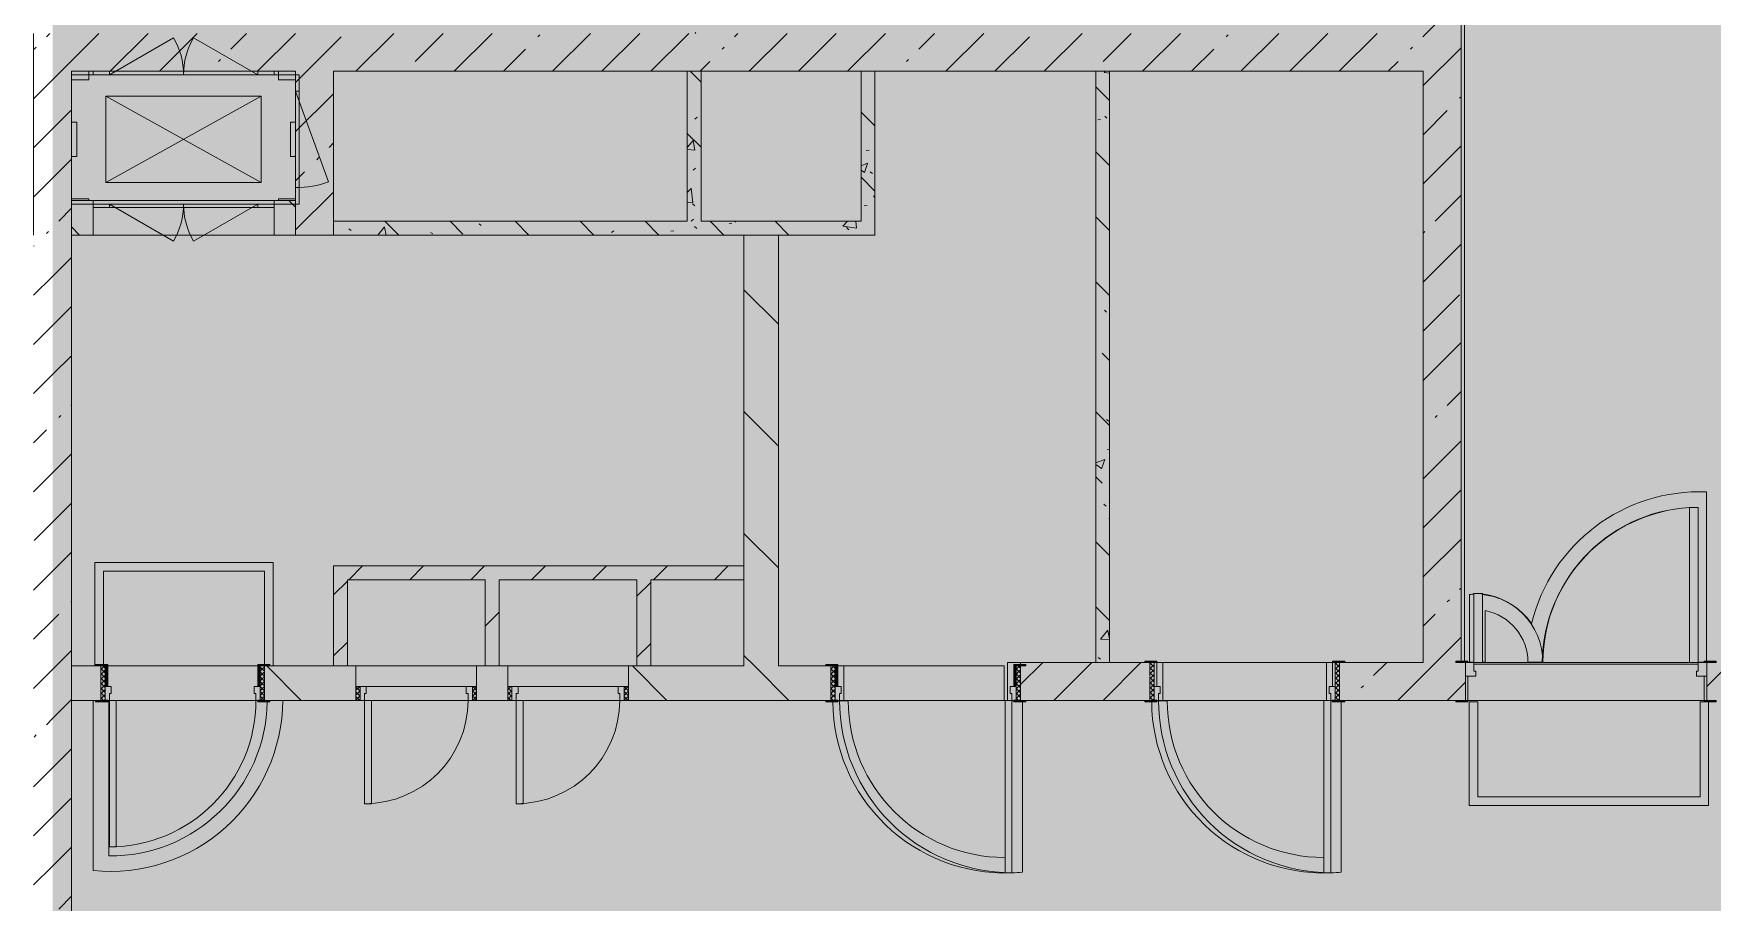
# Model space of a CAD drawing. Header units: millimetres. Extents: x 81548 to 272142, y -8553 to 29000.
# Drawn here: x 229882 to 239620, y 12227 to 17269 of the extents above; entities that cross this region are included whole.
import ezdxf

# ---------------------------------------------------------------- set-up
doc = ezdxf.new("R2010")
doc.units = ezdxf.units.MM
doc.layers.add('A-DETL-GENF-2', color=7, linetype='Continuous', lineweight=9, true_color=0xc0c0c0, transparency=0.4)
for name, color, linetype, lineweight, true_color in [('A-DOOR-1', 7, 'Continuous', 5, 0xb7b7b7), ('A-DOOR-2', 7, 'Continuous', 5, 0xe2e2e2), ('A-DOOR-3', 7, 'Continuous', 5, 0xaaaaaa), ('A-DOOR-FRAM-1', 7, 'Continuous', 5, 0xe2e2e2), ('A-DOOR-FRAM-2', 7, 'Continuous', 5, 0xb7b7b7), ('A-DOOR-FRAM-3', 7, 'Continuous', 5, 0xaaaaaa), ('A-FLOR-2', 7, 'Continuous', 5, 0xb7b7b7), ('A-GENM-2', 7, 'Continuous', 5, 0x737373), ('A-WALL-5', 7, 'Continuous', 9, 0x737373), ('I-WALL-5', 7, 'Continuous', 5, 0x737373), ('I-WALL-6', 7, 'Continuous', 5, 0x787878), ('M-EQPM-3', 7, 'Continuous', 5, 0x737373)]:
    doc.layers.add(name, color=color, linetype=linetype, lineweight=lineweight, true_color=true_color)
doc.layers.add('I-WALL-4', color=7, linetype='Continuous', lineweight=5)
pattern_1 = [(45, (145131.5, 0), (-285.1231, 285.1231), []), (45, (145416.64, 0), (-285.1231, 285.1231), [504.031, -100.806, 16.764, -84.042])]
pattern_2 = [(135, (145131.5, 0), (-353.5534, -353.5534), [])]
pattern_3 = [(135, (145131.5, 0), (-377.1708, -377.1708), [533.4, -88.9, 17.78, -88.9]), (135, (145131.5, 376.94), (-377.1708, -377.1708), []), (50, (145131.5, 0), (637.6445, -55.7866), [66.675, -733.425]), (355, (145131.5, 0), (-123.3494, 668.699), [53.34, -586.74]), (100.451, (145184.65, -4.65), (514.299, 612.908), [56.665, -623.315]), (46.184, (145131.5, 177.8), (948.7764, -147.15), [100.012, -1100.137]), (96.636, (145210.6, 165.5), (830.909, 865.997), [84.998, -934.973]), (351.184, (145131.5, 177.8), (830.918, 865.988), [80.01, -880.11]), (21, (145220.4, 133.35), (530.6506, -357.9283), [66.675, -733.425]), (326, (145220.4, 133.35), (216.308, 644.6585), [53.34, -586.74]), (71.451, (145264.64, 103.5), (746.9596, 286.7243), [56.665, -623.315]), (37.5, (145131.52, 0), (10.81053, 295.9426), [16.764, -562.864, 16.764, -578.866, -588.962]), (37.5, (145131.52, 0), (10.81053, 295.9426), [-1175.258, 16.764, -572.198]), (7.5, (145131.52, 0), (233.8692, 350.6318), [16.764, -322.834, 16.764, -549.529, -224.472]), (7.5, (145131.52, 0), (233.8692, 350.6318), [-905.891, 16.764, -207.708]), (327.5, (144933.27, 0), (474.5678, -20.0513), [16.764, -205.486, 16.764, -676.656, -920.115]), (327.5, (144933.27, 0), (474.5678, -20.0513), [-915.67, 16.764, -903.351]), (317.5, (144844.37, 0), (518.4522, 88.9934), [16.764, -272.161, 16.764, -443.738, -653.415]), (317.5, (144844.37, 0), (518.4522, 88.9934), [-749.427, 16.764, -636.651])]
pattern_4 = [(45, (145131.52, 0), (-176.7767, 176.7767), [])]

# ---------------------------------------------------------------- blocks, each defined once
blk = doc.blocks.new('110_Дверь_СКБ_1Ст_Внутренняя1 - Д-8 950x2100h_охрана-V42-2_10_3_птичка')
at = {"layer": 'A-DOOR-2'}
h = blk.add_hatch(color=256, dxfattribs=at)
h.paths.add_polyline_path([(437.5, 100), (437.5, 60), (427.5, 60), (427.5, 20), (462.5, 20), (462.5, 100)])
h.paths.add_polyline_path([(-412.5, 100), (-437.5, 100), (-437.5, 20), (-402.5, 20), (-402.5, 60), (-412.5, 60)])
at = {"layer": 'A-DOOR-3'}
h = blk.add_hatch(dxfattribs=at)
h.set_pattern_fill('FP_68', color=256, style=0, pattern_type=2)
h.set_pattern_definition([(135, (1826.41, 164.685), (-14.14214, -14.14214), []), (225, (1826.41, 164.685), (14.14214, -14.14214), [])])
h.paths.add_polyline_path([(487.5, 100), (462.5, 100), (462.5, -100), (487.5, -100), (487.5, -34.8)])
at = {"layer": 'A-DOOR-FRAM-1'}
for points in [[(397.5, 950), (397.5, 100), (437.5, 100), (437.5, 950)], [(-492.5, 108), (-492.5, 100), (-422.5, 100), (-422.5, 108)], [(517.5, 108), (447.5, 108), (447.5, 100), (517.5, 100)], [(-422.5, 20), (-437.5, 20), (-437.5, -100), (-422.5, -100), (-422.5, -34.8)], [(462.5, 20), (447.5, 20), (447.5, -100), (462.5, -100), (462.5, -34.8)], [(-492.5, -100), (-492.5, -108), (-422.5, -108), (-422.5, -100)], [(447.5, -100), (447.5, -108), (517.5, -108), (517.5, -100)]]:
    blk.add_hatch(color=256, dxfattribs=at).paths.add_polyline_path(points)
at = {"layer": 'A-DOOR-FRAM-3'}
h = blk.add_hatch(dxfattribs=at)
h.set_pattern_fill('FP_69', color=256, style=0, pattern_type=2)
h.set_pattern_definition([(45, (-296.384, 164.685), (-14.1421, 14.1421), []), (135, (-296.384, 164.685), (-14.1421, -14.1421), [])])
h.paths.add_polyline_path([(-437.5, 100), (-462.5, 100), (-462.5, -100), (-437.5, -100), (-437.5, -34.8)])
at = {"layer": 'A-DOOR-1'}
for p, q in [((437.5, 950), (397.5, 950)), ((397.5, 950), (397.5, 100)), ((437.5, 100), (437.5, 950)), ((397.5, 100), (437.5, 100))]:
    blk.add_line(p, q, dxfattribs=at)
blk.add_arc((437.5, 100), 850, 90, 180, dxfattribs=at)
at = {"layer": 'A-DOOR-FRAM-2'}
for p, q in [((-422.5, 108), (-492.5, 108)), ((-492.5, 108), (-492.5, 100)), ((-492.5, 100), (-422.5, 100)), ((-437.5, 100), (-462.5, 100)), ((-462.5, 100), (-462.5, -100)), ((-412.5, 100), (-437.5, 100)), ((-437.5, 100), (-437.5, 20)), ((-437.5, -100), (-437.5, 100)), ((-422.5, 100), (-437.5, 100)), ((-437.5, 100), (-437.5, 99)), ((-437.5, 99), (-422.5, 99)), ((-422.5, 100), (-422.5, 108)), ((-422.5, 99), (-422.5, 100)), ((-412.5, 60), (-412.5, 100)), ((437.5, 100), (437.5, 60)), ((462.5, 100), (437.5, 100)), ((517.5, 108), (447.5, 108)), ((447.5, 108), (447.5, 100)), ((462.5, 100), (447.5, 100)), ((447.5, 100), (447.5, 99)), ((447.5, 100), (517.5, 100)), ((447.5, 99), (462.5, 99)), ((462.5, 20), (462.5, 100)), ((487.5, 100), (462.5, 100)), ((462.5, 100), (462.5, -100)), ((462.5, 99), (462.5, 100)), ((487.5, -100), (487.5, 100)), ((517.5, 100), (517.5, 108)), ((-437.5, 20), (-402.5, 20)), ((-422.5, 20), (-437.5, 20)), ((-437.5, 20), (-437.5, -100)), ((-422.5, -100), (-422.5, 20)), ((-402.5, 60), (-412.5, 60)), ((-402.5, 20), (-402.5, 60)), ((437.5, 60), (427.5, 60)), ((427.5, 60), (427.5, 20)), ((427.5, 20), (462.5, 20)), ((462.5, 20), (447.5, 20)), ((447.5, 20), (447.5, -100)), ((462.5, -100), (462.5, 20)), ((-422.5, -100), (-492.5, -100)), ((-492.5, -100), (-492.5, -108)), ((-492.5, -108), (-422.5, -108)), ((-462.5, -100), (-437.5, -100)), ((-437.5, -100), (-422.5, -100)), ((-422.5, -108), (-422.5, -100)), ((447.5, -100), (462.5, -100)), ((517.5, -100), (447.5, -100)), ((447.5, -100), (447.5, -108)), ((447.5, -108), (517.5, -108)), ((462.5, -100), (487.5, -100)), ((517.5, -108), (517.5, -100))]:
    blk.add_line(p, q, dxfattribs=at)
blk = doc.blocks.new('DOR_Проход в стене_Прямоугольный - 1050x1150 EI30-23344994-2_10_3_птичка')
at = {"layer": 'A-DOOR-1'}
for p, q in [((525, 100), (-525, 100)), ((525, -100), (-525, -100))]:
    blk.add_line(p, q, dxfattribs=at)
blk = doc.blocks.new('110_Дверь_СКБ_2Ст - Д-1_л_Лестничная клетка EIS60 2-32142534-2_10_3_птичка')
at = {"layer": 'A-DOOR-2'}
for points in [[(662.5, 110), (662.5, 1010), (612.5, 1010), (612.5, 110)], [(-587.5, 510), (-637.5, 510), (-637.5, 110), (-587.5, 110), (-587.5, 356.7)], [(712.5, 30), (697.5, 30), (697.5, -110), (712.5, -107.6)]]:
    blk.add_hatch(color=256, dxfattribs=at).paths.add_polyline_path(points)
h = blk.add_hatch(color=256, dxfattribs=at)
h.paths.add_polyline_path([(712.5, 110), (662.5, 110), (662.5, 60), (652.5, 60), (652.5, 30), (712.5, 30)])
h.paths.add_polyline_path([(-627.5, 30), (-627.5, 60), (-637.5, 60), (-637.5, 110), (-687.5, 110), (-687.5, 30)])
at = {"layer": 'A-DOOR-FRAM-1'}
for points in [[(-672.5, 110), (-672.5, 118), (-742.5, 118), (-742.5, 110)], [(767.5, 110), (767.5, 118), (697.5, 118), (697.5, 110)], [(-672.5, 30), (-687.5, 30), (-687.5, -110), (-672.5, -107.6)], [(-672.5, -110), (-742.5, -110), (-742.5, -118), (-672.5, -118)], [(767.5, -118), (767.5, -110), (697.5, -110), (697.5, -118)]]:
    blk.add_hatch(color=256, dxfattribs=at).paths.add_polyline_path(points)
at = {"layer": 'A-DOOR-1'}
for p, q in [((662.5, 1010), (612.5, 1010)), ((612.5, 1010), (612.5, 110)), ((662.5, 110), (662.5, 1010)), ((-637.5, 510), (-637.5, 110)), ((-587.5, 510), (-637.5, 510)), ((-587.5, 110), (-587.5, 510)), ((-637.5, 110), (-587.5, 110)), ((612.5, 110), (662.5, 110))]:
    blk.add_line(p, q, dxfattribs=at)
for centre, radius, start, end in [((662.5, 110), 900, 90, 180), ((-637.5, 110), 400, 360, 90)]:
    blk.add_arc(centre, radius, start, end, dxfattribs=at)
at = {"layer": 'A-DOOR-FRAM-2'}
for p, q in [((-672.5, 118), (-742.5, 118)), ((-742.5, 118), (-742.5, 110)), ((-742.5, 110), (-672.5, 110)), ((-637.5, 110), (-687.5, 110)), ((-687.5, 110), (-687.5, 30)), ((-672.5, 110), (-672.5, 118)), ((-637.5, 60), (-637.5, 110)), ((662.5, 110), (662.5, 60)), ((712.5, 110), (662.5, 110)), ((767.5, 118), (697.5, 118)), ((697.5, 118), (697.5, 110)), ((697.5, 110), (767.5, 110)), ((712.5, 30), (712.5, 110)), ((767.5, 110), (767.5, 118)), ((-687.5, 30), (-627.5, 30)), ((-672.5, 30), (-687.5, 30)), ((-687.5, 30), (-687.5, -110)), ((-672.5, -110), (-672.5, 30)), ((-627.5, 60), (-637.5, 60)), ((-627.5, 30), (-627.5, 60)), ((662.5, 60), (652.5, 60)), ((652.5, 60), (652.5, 30)), ((652.5, 30), (712.5, 30)), ((712.5, 30), (697.5, 30)), ((697.5, 30), (697.5, -110)), ((712.5, -110), (712.5, 30)), ((-672.5, -110), (-742.5, -110)), ((-742.5, -110), (-742.5, -118)), ((-742.5, -118), (-672.5, -118)), ((-687.5, -110), (-672.5, -110)), ((-672.5, -118), (-672.5, -110)), ((697.5, -110), (712.5, -110)), ((767.5, -110), (697.5, -110)), ((697.5, -110), (697.5, -118)), ((697.5, -118), (767.5, -118)), ((767.5, -118), (767.5, -110))]:
    blk.add_line(p, q, dxfattribs=at)
blk = doc.blocks.new('110_Дверь_СКБ_1Ст_Внутренняя1 - Д-3 _п_ 1100x2100h_много всего-32102842-2_10_3_птичка')
at = {"layer": 'A-DOOR-2'}
h = blk.add_hatch(color=256, dxfattribs=at)
h.paths.add_polyline_path([(512.5, 110), (512.5, 70), (502.5, 70), (502.5, 30), (537.5, 30), (537.5, 110)])
h.paths.add_polyline_path([(-487.5, 110), (-512.5, 110), (-512.5, 30), (-477.5, 30), (-477.5, 70), (-487.5, 70)])
at = {"layer": 'A-DOOR-3'}
h = blk.add_hatch(dxfattribs=at)
h.set_pattern_fill('FP_93', color=256, style=0, pattern_type=2)
h.set_pattern_definition([(135, (1751.41, 174.685), (-14.14214, -14.14214), []), (225, (1751.41, 174.685), (14.14214, -14.14214), [])])
h.paths.add_polyline_path([(537.5, 110), (541.3, -110), (562.5, -110), (562.5, 110)])
at = {"layer": 'A-DOOR-FRAM-1'}
for points in [[(-487.5, 1110), (-487.5, 110), (-447.5, 110), (-447.5, 1110)], [(-567.5, 118), (-567.5, 110), (-497.5, 110), (-497.5, 118)], [(592.5, 118), (522.5, 118), (522.5, 110), (592.5, 110)], [(-497.5, 30), (-512.5, 30), (-512.5, -110), (-497.5, -110), (-497.5, -24.8)], [(537.5, 30), (522.5, 30), (522.5, -110), (537.5, -110), (537.5, -24.8)], [(-567.5, -110), (-567.5, -118), (-497.5, -118), (-497.5, -110)], [(541.3, -110), (522.5, -110), (522.5, -118), (592.5, -118), (592.5, -110)]]:
    blk.add_hatch(color=256, dxfattribs=at).paths.add_polyline_path(points)
at = {"layer": 'A-DOOR-FRAM-3'}
h = blk.add_hatch(dxfattribs=at)
h.set_pattern_fill('FP_94', color=256, style=0, pattern_type=2)
h.set_pattern_definition([(45, (-371.384, 174.685), (-14.1421, 14.1421), []), (135, (-371.384, 174.685), (-14.1421, -14.1421), [])])
h.paths.add_polyline_path([(-512.5, 110), (-537.5, 110), (-537.5, -110), (-512.5, -110), (-512.5, -24.8)])
at = {"layer": 'A-DOOR-1'}
for p, q in [((-487.5, 1110), (-487.5, 110)), ((-447.5, 1110), (-487.5, 1110)), ((-447.5, 110), (-447.5, 1110)), ((-487.5, 110), (-447.5, 110))]:
    blk.add_line(p, q, dxfattribs=at)
blk.add_arc((-487.5, 110), 1000, 360, 90, dxfattribs=at)
at = {"layer": 'A-DOOR-FRAM-2'}
for p, q in [((-497.5, 118), (-567.5, 118)), ((-567.5, 118), (-567.5, 110)), ((-567.5, 110), (-497.5, 110)), ((-512.5, 110), (-537.5, 110)), ((-537.5, 110), (-537.5, -110)), ((-487.5, 110), (-512.5, 110)), ((-512.5, 110), (-512.5, 30)), ((-512.5, -110), (-512.5, 110)), ((-497.5, 110), (-512.5, 110)), ((-512.5, 110), (-512.5, 109)), ((-512.5, 109), (-497.5, 109)), ((-497.5, 110), (-497.5, 118)), ((-497.5, 109), (-497.5, 110)), ((-487.5, 70), (-487.5, 110)), ((512.5, 110), (512.5, 70)), ((537.5, 110), (512.5, 110)), ((592.5, 118), (522.5, 118)), ((522.5, 118), (522.5, 110)), ((537.5, 110), (522.5, 110)), ((522.5, 110), (522.5, 109)), ((522.5, 110), (592.5, 110)), ((522.5, 109), (537.5, 109)), ((537.5, 30), (537.5, 110)), ((562.5, 110), (537.5, 110)), ((537.5, 110), (537.5, -110)), ((537.5, 109), (537.5, 110)), ((562.5, -24.8), (562.5, 110)), ((592.5, 110), (592.5, 118)), ((-512.5, 30), (-477.5, 30)), ((-497.5, 30), (-512.5, 30)), ((-512.5, 30), (-512.5, -110)), ((-497.5, -110), (-497.5, 30)), ((-477.5, 70), (-487.5, 70)), ((-477.5, 30), (-477.5, 70)), ((512.5, 70), (502.5, 70)), ((502.5, 70), (502.5, 30)), ((502.5, 30), (537.5, 30)), ((537.5, 30), (522.5, 30)), ((522.5, 30), (522.5, -110)), ((537.5, -110), (537.5, 30)), ((562.5, -110), (562.5, -28.5)), ((-497.5, -110), (-567.5, -110)), ((-567.5, -110), (-567.5, -118)), ((-567.5, -118), (-497.5, -118)), ((-537.5, -110), (-512.5, -110)), ((-512.5, -110), (-497.5, -110)), ((-497.5, -118), (-497.5, -110)), ((522.5, -110), (537.5, -110)), ((592.5, -110), (522.5, -110)), ((522.5, -110), (522.5, -118)), ((522.5, -118), (592.5, -118)), ((541.3, -110), (562.5, -110)), ((592.5, -118), (592.5, -110))]:
    blk.add_line(p, q, dxfattribs=at)
blk = doc.blocks.new('110_Дверь_СКБ_1Ст_Внутренняя1 - Д-3 _п_ 1100x2100h_много всего-32102838-2_10_3_птичка')
at = {"layer": 'A-DOOR-2'}
h = blk.add_hatch(color=256, dxfattribs=at)
h.paths.add_polyline_path([(512.5, 100), (512.5, 60), (502.5, 60), (502.5, 20), (537.5, 20), (537.5, 100)])
h.paths.add_polyline_path([(-487.5, 100), (-512.5, 100), (-512.5, 20), (-477.5, 20), (-477.5, 60), (-487.5, 60)])
at = {"layer": 'A-DOOR-3'}
h = blk.add_hatch(dxfattribs=at)
h.set_pattern_fill('FP_70', color=256, style=0, pattern_type=2)
h.set_pattern_definition([(135, (1751.41, 164.685), (-14.14214, -14.14214), []), (225, (1751.41, 164.685), (14.14214, -14.14214), [])])
h.paths.add_polyline_path([(562.5, 100), (537.5, 100), (537.5, -100), (562.5, -100), (562.5, -34.8)])
at = {"layer": 'A-DOOR-FRAM-1'}
for points in [[(-487.5, 1100), (-487.5, 100), (-447.5, 100), (-447.5, 1100)], [(-567.5, 108), (-567.5, 100), (-497.5, 100), (-497.5, 108)], [(592.5, 108), (522.5, 108), (522.5, 100), (592.5, 100)], [(-497.5, 20), (-512.5, 20), (-512.5, -100), (-497.5, -100), (-497.5, -34.8)], [(537.5, 20), (522.5, 20), (522.5, -100), (537.5, -100), (537.5, -34.8)], [(-567.5, -100), (-567.5, -108), (-497.5, -108), (-497.5, -100)], [(592.5, -100), (522.5, -100), (522.5, -108), (592.5, -108)]]:
    blk.add_hatch(color=256, dxfattribs=at).paths.add_polyline_path(points)
at = {"layer": 'A-DOOR-FRAM-3'}
h = blk.add_hatch(dxfattribs=at)
h.set_pattern_fill('FP_71', color=256, style=0, pattern_type=2)
h.set_pattern_definition([(45, (-371.384, 164.685), (-14.1421, 14.1421), []), (135, (-371.384, 164.685), (-14.1421, -14.1421), [])])
h.paths.add_polyline_path([(-512.5, 100), (-537.5, 100), (-537.5, -100), (-512.5, -100), (-512.5, -34.8)])
at = {"layer": 'A-DOOR-1'}
for p, q in [((-487.5, 1100), (-487.5, 100)), ((-447.5, 1100), (-487.5, 1100)), ((-447.5, 100), (-447.5, 1100)), ((-487.5, 100), (-447.5, 100))]:
    blk.add_line(p, q, dxfattribs=at)
blk.add_arc((-487.5, 100), 1000, 360, 90, dxfattribs=at)
at = {"layer": 'A-DOOR-FRAM-2'}
for p, q in [((-497.5, 108), (-567.5, 108)), ((-567.5, 108), (-567.5, 100)), ((-567.5, 100), (-497.5, 100)), ((-512.5, 100), (-537.5, 100)), ((-537.5, 100), (-537.5, -100)), ((-487.5, 100), (-512.5, 100)), ((-512.5, 100), (-512.5, 20)), ((-512.5, -100), (-512.5, 100)), ((-497.5, 100), (-512.5, 100)), ((-512.5, 100), (-512.5, 99)), ((-512.5, 99), (-497.5, 99)), ((-497.5, 100), (-497.5, 108)), ((-497.5, 99), (-497.5, 100)), ((-487.5, 60), (-487.5, 100)), ((512.5, 100), (512.5, 60)), ((537.5, 100), (512.5, 100)), ((592.5, 108), (522.5, 108)), ((522.5, 108), (522.5, 100)), ((537.5, 100), (522.5, 100)), ((522.5, 100), (522.5, 99)), ((522.5, 100), (592.5, 100)), ((522.5, 99), (537.5, 99)), ((537.5, 20), (537.5, 100)), ((562.5, 100), (537.5, 100)), ((537.5, 100), (537.5, -100)), ((537.5, 99), (537.5, 100)), ((562.5, -100), (562.5, 100)), ((592.5, 100), (592.5, 108)), ((-512.5, 20), (-477.5, 20)), ((-497.5, 20), (-512.5, 20)), ((-512.5, 20), (-512.5, -100)), ((-497.5, -100), (-497.5, 20)), ((-477.5, 60), (-487.5, 60)), ((-477.5, 20), (-477.5, 60)), ((512.5, 60), (502.5, 60)), ((502.5, 60), (502.5, 20)), ((502.5, 20), (537.5, 20)), ((537.5, 20), (522.5, 20)), ((522.5, 20), (522.5, -100)), ((537.5, -100), (537.5, 20)), ((-497.5, -100), (-567.5, -100)), ((-567.5, -100), (-567.5, -108)), ((-567.5, -108), (-497.5, -108)), ((-537.5, -100), (-512.5, -100)), ((-512.5, -100), (-497.5, -100)), ((-497.5, -108), (-497.5, -100)), ((522.5, -100), (537.5, -100)), ((592.5, -100), (522.5, -100)), ((522.5, -100), (522.5, -108)), ((522.5, -108), (592.5, -108)), ((537.5, -100), (562.5, -100)), ((592.5, -108), (592.5, -100))]:
    blk.add_line(p, q, dxfattribs=at)
blk = doc.blocks.new('160_Подъемник - 160_Подъемник-23521422-2_10_3_птичка')
at = {"layer": 'A-GENM-2'}
for p, q in [((220, 0), (592.4, 215)), ((220, 0), (592.4, 215)), ((1080, 0), (707.6, 215)), ((1080, 0), (707.6, 215)), ((-20, -95), (-20, 0)), ((-20, 0), (0, 0)), ((0, 0), (0, -95)), ((220, 20), (125, 20)), ((125, 20), (125, 0)), ((220, 20), (125, 20)), ((125, 20), (125, 0)), ((220, 0), (220, 20)), ((1080, 20), (220, 20)), ((220, 20), (1080, 20)), ((220, 0), (220, 20)), ((1080, 20), (220, 20)), ((220, 20), (1080, 20)), ((1080, 0), (1080, 20)), ((1080, 20), (1175, 20)), ((1080, 0), (1080, 20)), ((1080, 20), (1175, 20)), ((1175, 20), (1175, 0)), ((1175, 20), (1175, 0)), ((0, -95), (-20, -95)), ((-20, -95), (-20, -655)), ((-20, -655), (-20, -95)), ((125, 0), (220, 0)), ((125, 0), (220, 0)), ((1175, 0), (1080, 0)), ((1175, 0), (1080, 0)), ((0, -655), (-191.5, -128.8)), ((0, -655), (-20, -655)), ((-20, -655), (-20, -750)), ((0, -750), (0, -655)), ((-20, -750), (0, -750)), ((125, -770), (125, -750)), ((125, -750), (220, -750)), ((125, -770), (125, -750)), ((125, -750), (220, -750)), ((220, -770), (125, -770)), ((220, -770), (125, -770)), ((220, -750), (220, -770)), ((220, -750), (592.4, -965)), ((220, -750), (220, -770)), ((220, -750), (592.4, -965)), ((1080, -770), (220, -770)), ((220, -770), (1080, -770)), ((220, -770), (792, -770)), ((1080, -770), (508, -770)), ((1080, -750), (707.6, -965)), ((1080, -750), (707.6, -965)), ((1080, -750), (1080, -770)), ((1175, -750), (1080, -750)), ((1080, -750), (1080, -770)), ((1175, -750), (1080, -750)), ((1080, -770), (1175, -770)), ((1080, -770), (1175, -770)), ((1175, -770), (1175, -750)), ((1175, -770), (1175, -750))]:
    blk.add_line(p, q, dxfattribs=at)
for centre, radius, start, end in [((220, 0), 430, 0, 30), ((220, 0), 430, 0, 30), ((1080, 0), 430, 150, 180), ((1080, 0), 430, 150, 180), ((0, -655), 560, 90, 110), ((220, -750), 430, 330, 0), ((220, -750), 430, 330, 0), ((1080, -750), 430, 180, 210), ((1080, -750), 430, 180, 210)]:
    blk.add_arc(centre, radius, start, end, dxfattribs=at)
at = {"layer": 'M-EQPM-3'}
for p, q in [((1300, 0), (0, 0)), ((0, 0), (0, -750)), ((1300, -750), (1300, 0)), ((1100, -625), (200, -125)), ((200, -625), (1100, -125)), ((1100, -125), (200, -125)), ((200, -125), (200, -625)), ((1100, -625), (1100, -125)), ((200, -625), (1100, -625)), ((0, -750), (1300, -750))]:
    blk.add_line(p, q, dxfattribs=at)
blk = doc.blocks.new('Закладная деталь приямка - 200_100-20924312-2_10_3_птичка')
at = {"layer": 'M-EQPM-3'}
for p, q in [((85000, 16755), (84970, 16755)), ((85000, 16755), (84970, 16755)), ((85000, 16555), (85000, 16755)), ((85000, 16755), (85000, 16555)), ((84970, 16555), (85000, 16555)), ((85000, 16555), (84970, 16555))]:
    blk.add_line(p, q, dxfattribs=at)
blk = doc.blocks.new('Закладная деталь приямка - 200_100-V98-2_10_3_птичка')
at = {"layer": 'M-EQPM-3'}
for p, q in [((86240, 16755), (86240, 16555)), ((86240, 16555), (86240, 16755)), ((86270, 16755), (86240, 16755)), ((86240, 16755), (86270, 16755)), ((86240, 16555), (86270, 16555)), ((86240, 16555), (86270, 16555))]:
    blk.add_line(p, q, dxfattribs=at)
blk = doc.blocks.new('Закладная деталь приямка - 150_100-20924311-2_10_3_птичка')
at = {"layer": 'M-EQPM-3'}
for p, q in [((85070, 17050), (85070, 17000)), ((85070, 17050), (85070, 17000)), ((84970, 17000), (85070, 17000)), ((85070, 17000), (84970, 17000))]:
    blk.add_line(p, q, dxfattribs=at)
blk = doc.blocks.new('Закладная деталь приямка - 150_100-V99-2_10_3_птичка')
at = {"layer": 'M-EQPM-3'}
for p, q in [((86170, 17000), (86170, 17050)), ((86170, 17000), (86170, 17050)), ((86270, 17000), (86170, 17000)), ((86170, 17000), (86270, 17000))]:
    blk.add_line(p, q, dxfattribs=at)
blk = doc.blocks.new('Закладная деталь приямка - 150_100-V100-2_10_3_птичка')
at = {"layer": 'M-EQPM-3'}
for p, q in [((86270, 16310), (86170, 16310)), ((86170, 16310), (86270, 16310)), ((86170, 16310), (86170, 16300)), ((86170, 16310), (86170, 16300))]:
    blk.add_line(p, q, dxfattribs=at)
blk = doc.blocks.new('Закладная деталь приямка - 150_100-V101-2_10_3_птичка')
at = {"layer": 'M-EQPM-3'}
for p, q in [((85070, 16310), (84970, 16310)), ((84970, 16310), (85070, 16310)), ((85070, 16300), (85070, 16310)), ((85070, 16310), (85070, 16300))]:
    blk.add_line(p, q, dxfattribs=at)
blk = doc.blocks.new('110_Дверь_СКБ_1Ст - д-18 700x2100h_Технический шкаф ЭОМ и СС-V112-2_10_3_птичка')
at = {"layer": 'A-DOOR-2'}
h = blk.add_hatch(color=256, dxfattribs=at)
h.paths.add_polyline_path([(312.5, 100), (312.5, 60), (302.5, 60), (302.5, 20), (337.5, 20), (337.5, 100)])
h.paths.add_polyline_path([(-287.5, 100), (-312.5, 100), (-312.5, 20), (-277.5, 20), (-277.5, 60), (-287.5, 60)])
at = {"layer": 'A-DOOR-3'}
h = blk.add_hatch(dxfattribs=at)
h.set_pattern_fill('FP_128', color=256, style=0, pattern_type=2)
h.set_pattern_definition([(135, (1951.41, 164.685), (-14.14214, -14.14214), []), (225, (1951.41, 164.685), (14.14214, -14.14214), [])])
h.paths.add_polyline_path([(362.5, 100), (337.5, 100), (337.5, 20), (362.5, 20)])
at = {"layer": 'A-DOOR-FRAM-1'}
blk.add_hatch(color=256, dxfattribs=at).paths.add_polyline_path([(272.5, 700), (272.5, 100), (312.5, 100), (312.5, 700)])
at = {"layer": 'A-DOOR-FRAM-3'}
h = blk.add_hatch(dxfattribs=at)
h.set_pattern_fill('FP_129', color=256, style=0, pattern_type=2)
h.set_pattern_definition([(45, (-171.384, 164.685), (-14.1421, 14.1421), []), (135, (-171.384, 164.685), (-14.1421, -14.1421), [])])
h.paths.add_polyline_path([(-312.5, 100), (-337.5, 100), (-337.5, 20), (-312.5, 20)])
at = {"layer": 'A-DOOR-1'}
for p, q in [((312.5, 700), (272.5, 700)), ((272.5, 700), (272.5, 100)), ((312.5, 100), (312.5, 700)), ((272.5, 100), (312.5, 100))]:
    blk.add_line(p, q, dxfattribs=at)
blk.add_arc((312.5, 100), 600, 90, 180, dxfattribs=at)
at = {"layer": 'A-DOOR-FRAM-2'}
for p, q in [((-312.5, 100), (-337.5, 100)), ((-337.5, 100), (-337.5, 20)), ((-287.5, 100), (-312.5, 100)), ((-312.5, 100), (-312.5, 20)), ((-312.5, 20), (-312.5, 100)), ((-287.5, 60), (-287.5, 100)), ((-287.5, 100), (272.5, 100)), ((312.5, 100), (312.5, 60)), ((337.5, 100), (312.5, 100)), ((337.5, 20), (337.5, 100)), ((362.5, 100), (337.5, 100)), ((337.5, 100), (337.5, 20)), ((362.5, 20), (362.5, 100)), ((-337.5, 20), (-312.5, 20)), ((-312.5, 20), (-277.5, 20)), ((-277.5, 60), (-287.5, 60)), ((-277.5, 20), (-277.5, 60)), ((302.5, 20), (-277.5, 20)), ((312.5, 60), (302.5, 60)), ((302.5, 60), (302.5, 20)), ((302.5, 20), (337.5, 20)), ((337.5, 20), (362.5, 20))]:
    blk.add_line(p, q, dxfattribs=at)

msp = doc.modelspace()

# ---------------------------------------------------------------- hatches: boundary and pattern name
at = {"layer": 'A-DETL-GENF-2'}
msp.add_hatch(color=256, dxfattribs=at).paths.add_polyline_path([(268200.9, -258), (270369.5, -258), (270369.5, 21558), (238439.5, 21558), (238439.5, 27348), (229991.5, 27348), (229991.5, 5750), (234333.5, 5750), (234333.5, -258), (267272.4, -258)])
at = {"layer": 'I-WALL-4'}
h = msp.add_hatch(dxfattribs=at)
h.set_pattern_fill('FP_63', color=256, style=0, pattern_type=2)
h.set_pattern_definition(pattern_1)
h.paths.add_polyline_path([(238161.5, 13400), (238161.5, 13620), (238131.5, 13620), (238131.5, 13628), (238161.5, 13628), (238161.5, 21550), (237941.5, 21550), (237941.5, 13400), (238131.5, 13400)])
h = msp.add_hatch(dxfattribs=at)
h.set_pattern_fill('FP_63', color=256, style=0, pattern_type=2)
h.set_pattern_definition(pattern_1)
h.paths.add_polyline_path([(229881.5, 16300), (229991.5, 16300), (229991.5, 17270), (229881.5, 17270), (229881.5, 17005.5)])
h = msp.add_hatch(dxfattribs=at)
h.set_pattern_fill('FP_63', color=256, style=0, pattern_type=2)
h.set_pattern_definition(pattern_1)
h.paths.add_polyline_path([(230101.5, 16300), (230101.5, 17270), (229991.5, 17270), (229991.5, 16300)])
h = msp.add_hatch(dxfattribs=at)
h.set_pattern_fill('FP_63', color=256, style=0, pattern_type=2)
h.set_pattern_definition(pattern_1)
h.paths.add_polyline_path([(231401.5, 17050), (231621.5, 17050), (231621.5, 17270), (230101.5, 17270), (230101.5, 17050), (231060.1, 17050)])
h = msp.add_hatch(dxfattribs=at)
h.set_pattern_fill('FP_63', color=256, style=0, pattern_type=2)
h.set_pattern_definition(pattern_1)
h.paths.add_polyline_path([(237941.5, 17050), (237941.5, 17270), (231621.5, 17270), (231621.5, 17050), (237268.6, 17050)])
h = msp.add_hatch(dxfattribs=at)
h.set_pattern_fill('FP_63', color=256, style=0, pattern_type=2)
h.set_pattern_definition(pattern_1)
h.paths.add_polyline_path([(231621.5, 16100), (231621.5, 17050), (231401.5, 17050), (231401.5, 16100)])
h = msp.add_hatch(dxfattribs=at)
h.set_pattern_fill('FP_63', color=256, style=0, pattern_type=2)
h.set_pattern_definition(pattern_1)
h.paths.add_polyline_path([(229991.5, 10400), (229991.5, 16300), (229881.5, 16300), (229881.5, 10400)])
h = msp.add_hatch(dxfattribs=at)
h.set_pattern_fill('FP_63', color=256, style=0, pattern_type=2)
h.set_pattern_definition(pattern_1)
h.paths.add_polyline_path([(229991.5, 10400), (230101.5, 10400), (230101.5, 16300), (229991.5, 16300), (229991.5, 10642.6)])
h = msp.add_hatch(dxfattribs=at)
h.set_pattern_fill('FP_66', color=256, style=0, pattern_type=2)
h.set_pattern_definition(pattern_2)
h.paths.add_polyline_path([(230101.5, 16100), (230226.5, 16100), (230226.5, 16300), (230101.5, 16300)])
h.paths.add_polyline_path([(231401.5, 16100), (231401.5, 16300), (231276.5, 16300), (231276.5, 16100)])
h = msp.add_hatch(dxfattribs=at)
h.set_pattern_fill('FP_66', color=256, style=0, pattern_type=2)
h.set_pattern_definition(pattern_2)
h.paths.add_polyline_path([(234201.5, 13600), (234201.5, 16100), (234001.5, 16100), (234001.5, 13600), (234186.7, 13600)])
h = msp.add_hatch(dxfattribs=at)
h.set_pattern_fill('FP_67', color=256, style=0, pattern_type=2)
h.set_pattern_definition(pattern_4)
h.paths.add_polyline_path([(231701.5, 13600), (231701.5, 14180), (231621.5, 14180), (231621.5, 13600)])
h = msp.add_hatch(dxfattribs=at)
h.set_pattern_fill('FP_67', color=256, style=0, pattern_type=2)
h.set_pattern_definition(pattern_4)
h.paths.add_polyline_path([(231701.5, 14100), (234001.5, 14100), (234001.5, 14180), (231701.5, 14180), (231701.5, 14113.3)])
h = msp.add_hatch(dxfattribs=at)
h.set_pattern_fill('FP_67', color=256, style=0, pattern_type=2)
h.set_pattern_definition(pattern_4)
h.paths.add_polyline_path([(232581.5, 13600), (232581.5, 14100), (232501.5, 14100), (232501.5, 13600)])
h = msp.add_hatch(dxfattribs=at)
h.set_pattern_fill('FP_67', color=256, style=0, pattern_type=2)
h.set_pattern_definition(pattern_4)
h.paths.add_polyline_path([(233461.5, 13600), (233461.5, 14100), (233381.5, 14100), (233381.5, 13600)])
h = msp.add_hatch(dxfattribs=at)
h.set_pattern_fill('FP_66', color=256, style=0, pattern_type=2)
h.set_pattern_definition(pattern_2)
h.paths.add_polyline_path([(230101.5, 13400), (230271.5, 13400), (230271.5, 13600), (230101.5, 13600), (230101.5, 13534.8)])
h.paths.add_polyline_path([(231251.5, 13400), (231751.5, 13400), (231751.5, 13600), (231221.5, 13600), (231221.5, 13400)])
h.paths.add_polyline_path([(232451.5, 13400), (232631.5, 13400), (232631.5, 13600), (232451.5, 13600), (232451.5, 13480)])
h = msp.add_hatch(dxfattribs=at)
h.set_pattern_fill('FP_66', color=256, style=0, pattern_type=2)
h.set_pattern_definition(pattern_2)
h.paths.add_polyline_path([(233845.7, 13400), (234506.5, 13400), (234506.5, 13600), (233331.5, 13600), (233331.5, 13400)])
h = msp.add_hatch(dxfattribs=at)
h.set_pattern_fill('FP_63', color=256, style=0, pattern_type=2)
h.set_pattern_definition(pattern_1)
h.paths.add_polyline_path([(235636.5, 13400), (236356.5, 13400), (236356.5, 13620), (235606.5, 13620), (235606.5, 13608), (235636.5, 13608), (235636.5, 13600), (235606.5, 13600), (235606.5, 13400)])
h.paths.add_polyline_path([(237559.8, 13400), (237941.5, 13400), (237941.5, 13620), (237456.5, 13620), (237456.5, 13400), (237486.5, 13400)])
h = msp.add_hatch(dxfattribs=at)
h.set_pattern_fill('FP_63', color=256, style=0, pattern_type=2)
h.set_pattern_definition(pattern_1)
h.paths.add_polyline_path([(239641.5, 13400), (239931.5, 13400), (239931.5, 13620), (239586.5, 13620), (239586.5, 13400)])
h.paths.add_polyline_path([(238161.5, 13400), (238186.5, 13400), (238186.5, 13620), (238161.5, 13620), (238161.5, 13534.8)])
at = {"layer": 'I-WALL-6'}
h = msp.add_hatch(dxfattribs=at)
h.set_pattern_fill('FP_76', color=256, style=0, pattern_type=2)
h.set_pattern_definition(pattern_3)
h.paths.add_polyline_path([(233753.2, 16180), (233753.2, 17050), (233673.2, 17050), (233673.2, 16180)])
h.paths.add_polyline_path([(233753.2, 17270), (233753.2, 21235.8), (233673.2, 21235.8), (233673.2, 17270)])
h = msp.add_hatch(dxfattribs=at)
h.set_pattern_fill('FP_76', color=256, style=0, pattern_type=2)
h.set_pattern_definition(pattern_3)
h.paths.add_polyline_path([(234761.5, 16180), (234761.5, 17050), (234681.5, 17050), (234681.5, 16180)])
h = msp.add_hatch(dxfattribs=at)
h.set_pattern_fill('FP_76', color=256, style=0, pattern_type=2)
h.set_pattern_definition(pattern_3)
h.paths.add_polyline_path([(236122.2, 13620), (236122.2, 17050), (236042.2, 17050), (236042.2, 13620)])
h = msp.add_hatch(dxfattribs=at)
h.set_pattern_fill('FP_76', color=256, style=0, pattern_type=2)
h.set_pattern_definition(pattern_3)
h.paths.add_polyline_path([(234761.5, 16100), (234761.5, 16180), (231621.5, 16180), (231621.5, 16100), (234201.5, 16100)])

# ---------------------------------------------------------------- linework, layer by layer
at = {"layer": 'A-FLOR-2'}
for p, q in [((238181.5, 21130), (238181.5, 13628)), ((239585.1, 13628), (239585.1, 14609.2)), ((230236.2, 14200), (230236.2, 13600)), ((231271.5, 14200), (230236.2, 14200)), ((230286.2, 13608), (230286.2, 14150)), ((230286.2, 14150), (231221.5, 14150)), ((231221.5, 14150), (231221.5, 13608)), ((231271.5, 13600), (231271.5, 14200)), ((238211, 14014.7), (238211, 13621.1)), ((238301, 13621.1), (238301, 13920.9)), ((234546.5, 13600), (234581.5, 13600)), ((234581.5, 13600), (234581.5, 13400)), ((235531.5, 13620), (235606.5, 13620)), ((236396.5, 13620), (236431.5, 13620)), ((236431.5, 13620), (236431.5, 13400)), ((237381.5, 13400), (237381.5, 13620)), ((237381.5, 13620), (237416.5, 13620)), ((238211, 13621.1), (238236.5, 13621.1)), ((238236.5, 13610), (239536.5, 13610)), ((238286.5, 13621.1), (238301, 13621.1)), ((238549.6, 13621.1), (238632.6, 13621.1)), ((239536.5, 13621.1), (239571.5, 13621.1)), ((230227.2, 13400), (230227.2, 12412.1)), ((230317.2, 12497.2), (230317.2, 13400)), ((234607, 13397), (234546.5, 13397)), ((234556.5, 13400), (235516.5, 13400)), ((235566.5, 13398), (235556.5, 13398)), ((235617, 12403), (235617, 13392)), ((236457, 13397), (236396.5, 13397)), ((236431.5, 13400), (237366.5, 13400)), ((237416.5, 13398), (237406.5, 13398)), ((237467, 12403), (237467, 13392)), ((238258.3, 13390.8), (238208.3, 13390.8)), ((238208.3, 13390.8), (238208.3, 12790.8)), ((238258.3, 12840.8), (238258.3, 13390.8)), ((239597.5, 13390.8), (239547.5, 13390.8)), ((239547.5, 13390.8), (239547.5, 12840.8)), ((239597.5, 12790.8), (239597.5, 13390.8)), ((238208.3, 12790.8), (239597.5, 12790.8)), ((239547.5, 12840.8), (238258.3, 12840.8))]:
    msp.add_line(p, q, dxfattribs=at)
for centre, radius, start, end in [((239542.6, 13610.1), 1000, 87.56236, 166.45029), ((239542.6, 13610.1), 910, 93.53335, 179.3074), ((238244.6, 13621.1), 395, 91.16729, 94.87345), ((238244.6, 13621.1), 395, 34.42231, 83.89083), ((238244.6, 13621.1), 305, 360, 79.33549), ((230327.2, 13407.1), 1000, 264.26083, 359.59239), ((230327.2, 13407.1), 910, 269.37036, 359.04725), ((235517, 13398), 1000, 180.34644, 271.81103), ((235517, 13398), 910, 180.06296, 269.96818), ((237367, 13398), 1000, 180.34644, 271.81103), ((237367, 13398), 910, 180.06296, 269.96818), ((235517, 13398), 1000, 272.26817, 275.73917), ((237367, 13398), 1000, 272.26817, 275.73917)]:
    msp.add_arc(centre, radius, start, end, dxfattribs=at)
at = {"layer": 'A-WALL-5'}
for p, q in [((233753.2, 17050), (233673.2, 17050)), ((234761.5, 17050), (234681.5, 17050)), ((236122.2, 17050), (236042.2, 17050)), ((230101.5, 16300), (230101.5, 16100)), ((231621.5, 16180), (231621.5, 16100)), ((234201.5, 16100), (234001.5, 16100)), ((234001.5, 14100), (234001.5, 14180)), ((230101.5, 13600), (230101.5, 13400)), ((231621.5, 13600), (231701.5, 13600)), ((232501.5, 13600), (232581.5, 13600)), ((233381.5, 13600), (233461.5, 13600)), ((236042.2, 13620), (236122.2, 13620))]:
    msp.add_line(p, q, dxfattribs=at)
at = {"layer": 'I-WALL-4'}
msp.add_line((229881.5, 17270), (229881.5, 16100), dxfattribs=at)
at = {"layer": 'I-WALL-5'}
for p, q in [((238161.5, 13628), (238161.5, 21150)), ((230101.5, 17050), (231401.5, 17050)), ((230101.5, 16300), (230101.5, 17050)), ((231401.5, 17050), (231401.5, 16100)), ((231621.5, 16180), (231621.5, 17050)), ((231621.5, 17050), (233673.2, 17050)), ((233673.2, 17050), (233673.2, 16180)), ((233753.2, 17050), (234681.5, 17050)), ((233753.2, 16180), (233753.2, 17050)), ((234681.5, 17050), (234681.5, 16180)), ((234761.5, 17050), (236042.2, 17050)), ((234761.5, 16100), (234761.5, 17050)), ((236042.2, 17050), (236042.2, 13620)), ((236122.2, 17050), (237941.5, 17050)), ((236122.2, 13620), (236122.2, 17050)), ((237941.5, 17050), (237941.5, 13620)), ((230101.5, 16300), (231401.5, 16300)), ((230226.5, 16100), (230226.5, 16300)), ((231276.5, 16300), (231276.5, 16100)), ((233673.2, 16180), (231621.5, 16180)), ((234681.5, 16180), (233753.2, 16180)), ((230101.5, 13600), (230101.5, 16100)), ((230101.5, 16100), (234001.5, 16100)), ((234001.5, 16100), (234001.5, 14180)), ((234201.5, 13600), (234201.5, 16100)), ((234201.5, 16100), (234761.5, 16100)), ((234001.5, 14180), (231621.5, 14180)), ((231621.5, 14180), (231621.5, 13600)), ((231701.5, 14100), (232501.5, 14100)), ((231701.5, 13600), (231701.5, 14100)), ((232501.5, 14100), (232501.5, 13600)), ((232581.5, 14100), (233381.5, 14100)), ((232581.5, 13600), (232581.5, 14100)), ((233381.5, 14100), (233381.5, 13600)), ((233461.5, 14100), (234001.5, 14100)), ((233461.5, 13600), (233461.5, 14100)), ((234001.5, 14100), (234001.5, 13600)), ((230241.5, 13600), (230101.5, 13600)), ((230311.5, 13600), (231181.5, 13600)), ((231621.5, 13600), (231251.5, 13600)), ((231701.5, 13600), (232501.5, 13600)), ((231751.5, 13480), (231751.5, 13600)), ((232451.5, 13600), (232451.5, 13480)), ((232581.5, 13600), (233381.5, 13600)), ((232631.5, 13480), (232631.5, 13600)), ((233331.5, 13600), (233331.5, 13480)), ((234001.5, 13600), (233461.5, 13600)), ((234476.5, 13600), (234201.5, 13600)), ((234581.5, 13600), (235511.5, 13600)), ((235511.5, 13400), (235511.5, 13600)), ((235531.5, 13620), (235531.5, 13400)), ((236042.2, 13620), (235606.5, 13620)), ((235606.5, 13620), (235606.5, 13608)), ((236326.5, 13620), (236122.2, 13620)), ((236431.5, 13620), (237381.5, 13620)), ((237941.5, 13620), (237486.5, 13620)), ((238286.5, 13620), (239486.5, 13620)), ((230101.5, 10400), (230101.5, 13400)), ((230101.5, 13400), (230241.5, 13400)), ((231171.5, 13400), (230361.5, 13400)), ((231251.5, 13400), (231751.5, 13400)), ((232451.5, 13400), (232631.5, 13400)), ((233331.5, 13400), (234476.5, 13400)), ((235636.5, 13400), (236326.5, 13400)), ((236431.5, 13400), (236406.5, 13400)), ((237486.5, 13400), (238131.5, 13400)), ((239571.5, 13400), (238201.5, 13400))]:
    msp.add_line(p, q, dxfattribs=at)

# ---------------------------------------------------------------- block references
at = {"layer": 'A-DOOR-1', "rotation": 180}
for name, p in [('DOR_Проход в стене_Прямоугольный - 1050x1150 EI30-23344994-2_10_3_птичка', (230751.5, 16200)), ('110_Дверь_СКБ_1Ст_Внутренняя1 - Д-8 950x2100h_охрана-V42-2_10_3_птичка', (230759, 13500)), ('110_Дверь_СКБ_1Ст_Внутренняя1 - Д-3 _п_ 1100x2100h_много всего-32102838-2_10_3_птичка', (235069, 13500)), ('110_Дверь_СКБ_1Ст_Внутренняя1 - Д-3 _п_ 1100x2100h_много всего-32102842-2_10_3_птичка', (236919, 13510)), ('110_Дверь_СКБ_1Ст - д-18 700x2100h_Технический шкаф ЭОМ и СС-V112-2_10_3_птичка', (232114, 13500)), ('110_Дверь_СКБ_1Ст - д-18 700x2100h_Технический шкаф ЭОМ и СС-V112-2_10_3_птичка', (232994, 13500))]:
    msp.add_blockref(name, p, dxfattribs=at)
at = {"layer": 'A-DOOR-1'}
msp.add_blockref('110_Дверь_СКБ_2Ст - Д-1_л_Лестничная клетка EIS60 2-32142534-2_10_3_птичка', (238874, 13510), dxfattribs=at)
at = {"layer": 'M-EQPM-3', "rotation": 180}
msp.add_blockref('160_Подъемник - 160_Подъемник-23521422-2_10_3_птичка', (231401.5, 16280), dxfattribs=at)
at = {"layer": 'M-EQPM-3'}
for name in ['Закладная деталь приямка - 150_100-20924311-2_10_3_птичка', 'Закладная деталь приямка - 150_100-V99-2_10_3_птичка', 'Закладная деталь приямка - 200_100-20924312-2_10_3_птичка', 'Закладная деталь приямка - 200_100-V98-2_10_3_птичка', 'Закладная деталь приямка - 150_100-V101-2_10_3_птичка', 'Закладная деталь приямка - 150_100-V100-2_10_3_птичка']:
    msp.add_blockref(name, (145131.5, 0), dxfattribs=at)

doc.saveas('drawing.dxf')
